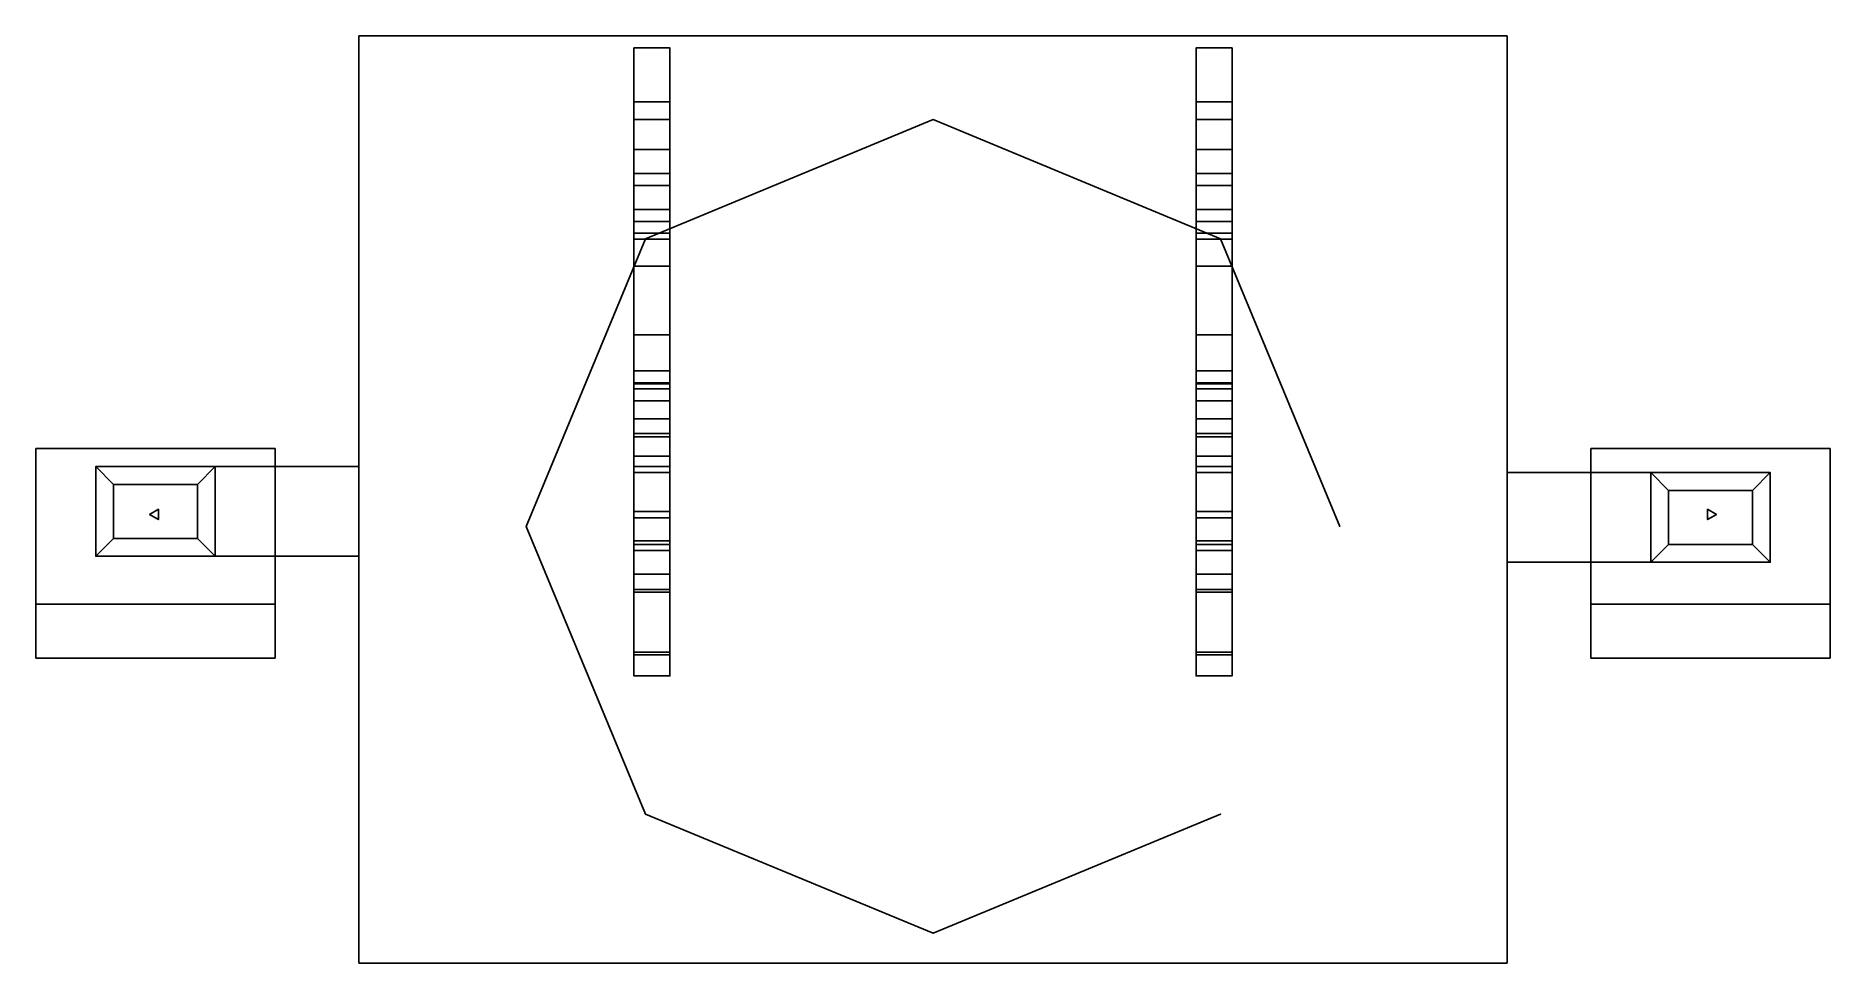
# Model space of a CAD drawing. Extents: x -1.5 to 1.5, y -0.73 to 0.82.
import ezdxf

# ---------------------------------------------------------------- set-up
doc = ezdxf.new("R2010")
doc.units = 0
doc.layers.add('TURRET', color=2, linetype='CONTINUOUS')

msp = doc.modelspace()

# ---------------------------------------------------------------- linework, layer by layer
at = {"layer": 'TURRET'}
for points in [[(-0.96, 0.82, 0.25), (-0.96, -0.73, 0.25), (0.96, -0.73, 0.25), (0.96, 0.82, 0.25)], [(-0.96, 0.82, 0.07), (-0.96, -0.73, 0.07), (-0.96, -0.73, 0.25), (-0.96, 0.82, 0.25)], [(0.96, 0.82, 0.25), (0.96, 0.82, 0.07), (-0.96, 0.82, 0.07), (-0.96, 0.82, 0.25)], [(0.96, 0.82, 0.07), (0.96, -0.73, 0.07), (-0.96, -0.73, 0.07), (-0.96, 0.82, 0.07)], [(0.96, -0.73, 0.25), (0.96, -0.73, 0.07), (0.96, 0.82, 0.07), (0.96, 0.82, 0.25)], [(-0.5, 0.8, 0.29), (-0.5, 0.1, 0.29), (-0.44, 0.1, 0.29), (-0.44, 0.8, 0.29)], [(-0.5, 0.8, 0.25), (-0.5, 0.1, 0.25), (-0.5, 0.1, 0.29), (-0.5, 0.8, 0.29)], [(-0.44, 0.8, 0.29), (-0.44, 0.8, 0.25), (-0.5, 0.8, 0.25), (-0.5, 0.8, 0.29)], [(-0.44, 0.1, 0.29), (-0.44, 0.1, 0.25), (-0.44, 0.8, 0.25), (-0.44, 0.8, 0.29)], [(0.44, 0.8, 0.29), (0.44, 0.1, 0.29), (0.5, 0.1, 0.29), (0.5, 0.8, 0.29)], [(0.5, 0.8, 0.29), (0.5, 0.8, 0.25), (0.44, 0.8, 0.25), (0.44, 0.8, 0.29)], [(0.44, 0.8, 0.25), (0.44, 0.1, 0.25), (0.44, 0.1, 0.29), (0.44, 0.8, 0.29)], [(0.5, 0.1, 0.29), (0.5, 0.1, 0.25), (0.5, 0.8, 0.25), (0.5, 0.8, 0.29)], [(-0.5, 0.71, 0.29), (-0.5, 0.59, 0.29), (-0.5, 0.63, 0.33), (-0.5, 0.68, 0.33)], [(-0.44, 0.68, 0.33), (-0.44, 0.71, 0.29), (-0.5, 0.71, 0.29), (-0.5, 0.68, 0.33)], [(-0.44, 0.63, 0.33), (-0.44, 0.59, 0.29), (-0.44, 0.71, 0.29), (-0.44, 0.68, 0.33)], [(0.44, 0.71, 0.29), (0.44, 0.59, 0.29), (0.44, 0.63, 0.33), (0.44, 0.68, 0.33)], [(0.5, 0.68, 0.33), (0.5, 0.71, 0.29), (0.44, 0.71, 0.29), (0.44, 0.68, 0.33)], [(0.5, 0.63, 0.33), (0.5, 0.59, 0.29), (0.5, 0.71, 0.29), (0.5, 0.68, 0.33)], [(-0.5, 0.68, 0.33), (-0.5, 0.63, 0.33), (-0.5, 0.63, 0.38), (-0.5, 0.68, 0.39)], [(-0.44, 0.68, 0.39), (-0.44, 0.68, 0.33), (-0.5, 0.68, 0.33), (-0.5, 0.68, 0.39)], [(-0.5, 0.68, 0.39), (-0.5, 0.63, 0.38), (-0.5, 0.53, 0.7), (-0.5, 0.57, 0.73)], [(-0.44, 0.57, 0.73), (-0.44, 0.68, 0.39), (-0.5, 0.68, 0.39), (-0.5, 0.57, 0.73)], [(-0.44, 0.63, 0.38), (-0.44, 0.63, 0.33), (-0.44, 0.68, 0.33), (-0.44, 0.68, 0.39)], [(-0.44, 0.53, 0.7), (-0.44, 0.63, 0.38), (-0.44, 0.68, 0.39), (-0.44, 0.57, 0.73)], [(0.44, 0.68, 0.39), (0.44, 0.63, 0.38), (0.44, 0.53, 0.7), (0.44, 0.57, 0.73)], [(0.5, 0.57, 0.73), (0.5, 0.68, 0.39), (0.44, 0.68, 0.39), (0.44, 0.57, 0.73)], [(0.44, 0.68, 0.33), (0.44, 0.63, 0.33), (0.44, 0.63, 0.38), (0.44, 0.68, 0.39)], [(0.5, 0.68, 0.39), (0.5, 0.68, 0.33), (0.44, 0.68, 0.33), (0.44, 0.68, 0.39)], [(0.5, 0.53, 0.7), (0.5, 0.63, 0.38), (0.5, 0.68, 0.39), (0.5, 0.57, 0.73)], [(0.5, 0.63, 0.38), (0.5, 0.63, 0.33), (0.5, 0.68, 0.33), (0.5, 0.68, 0.39)], [(-0.5, 0.63, 0.33), (-0.5, 0.59, 0.29), (-0.44, 0.59, 0.29), (-0.44, 0.63, 0.33)], [(-0.5, 0.63, 0.38), (-0.5, 0.63, 0.33), (-0.44, 0.63, 0.33), (-0.44, 0.63, 0.38)], [(-0.5, 0.53, 0.7), (-0.5, 0.63, 0.38), (-0.44, 0.63, 0.38), (-0.44, 0.53, 0.7)], [(0.44, 0.53, 0.7), (0.44, 0.63, 0.38), (0.5, 0.63, 0.38), (0.5, 0.53, 0.7)], [(0.44, 0.63, 0.38), (0.44, 0.63, 0.33), (0.5, 0.63, 0.33), (0.5, 0.63, 0.38)], [(0.44, 0.63, 0.33), (0.44, 0.59, 0.29), (0.5, 0.59, 0.29), (0.5, 0.63, 0.33)], [(-0.5, 0.53, 0.7), (-0.5, 0.48, 0.71), (-0.5, 0.48, 0.76), (-0.5, 0.57, 0.73)], [(-0.5, 0.57, 0.73), (-0.5, 0.48, 0.76), (-0.5, 0.48, 0.84), (-0.5, 0.51, 0.87)], [(-0.44, 0.51, 0.87), (-0.44, 0.57, 0.73), (-0.5, 0.57, 0.73), (-0.5, 0.51, 0.87)], [(-0.44, 0.48, 0.76), (-0.44, 0.48, 0.71), (-0.44, 0.53, 0.7), (-0.44, 0.57, 0.73)], [(-0.44, 0.48, 0.84), (-0.44, 0.48, 0.76), (-0.44, 0.57, 0.73), (-0.44, 0.51, 0.87)], [(0.44, 0.57, 0.73), (0.44, 0.48, 0.76), (0.44, 0.48, 0.84), (0.44, 0.51, 0.87)], [(0.5, 0.51, 0.87), (0.5, 0.57, 0.73), (0.44, 0.57, 0.73), (0.44, 0.51, 0.87)], [(0.44, 0.53, 0.7), (0.44, 0.48, 0.71), (0.44, 0.48, 0.76), (0.44, 0.57, 0.73)], [(0.5, 0.48, 0.84), (0.5, 0.48, 0.76), (0.5, 0.57, 0.73), (0.5, 0.51, 0.87)], [(0.5, 0.48, 0.76), (0.5, 0.48, 0.71), (0.5, 0.53, 0.7), (0.5, 0.57, 0.73)], [(-0.44, 0.53, 0.7), (-0.44, 0.48, 0.71), (-0.5, 0.48, 0.71), (-0.5, 0.53, 0.7)], [(-0.5, 0.51, 0.87), (-0.5, 0.48, 0.84), (-0.5, 0.4353, 0.8936), (-0.5, 0.49, 0.91)], [(-0.44, 0.49, 0.91), (-0.44, 0.51, 0.87), (-0.5, 0.51, 0.87), (-0.5, 0.49, 0.91)], [(-0.44, 0.4353, 0.8936), (-0.44, 0.48, 0.84), (-0.44, 0.51, 0.87), (-0.44, 0.49, 0.91)], [(0.5, 0.53, 0.7), (0.5, 0.48, 0.71), (0.44, 0.48, 0.71), (0.44, 0.53, 0.7)], [(0.44, 0.51, 0.87), (0.44, 0.48, 0.84), (0.44, 0.4353, 0.8936), (0.44, 0.49, 0.91)], [(0.5, 0.49, 0.91), (0.5, 0.51, 0.87), (0.44, 0.51, 0.87), (0.44, 0.49, 0.91)], [(0.5, 0.4353, 0.8936), (0.5, 0.48, 0.84), (0.5, 0.51, 0.87), (0.5, 0.49, 0.91)], [(-0.5, 0.49, 0.91), (-0.5, 0.09, 0.79), (-0.5, -0.04, 1.06), (-0.5, 0.15, 1.28)], [(-0.44, 0.15, 1.28), (-0.44, 0.49, 0.91), (-0.5, 0.49, 0.91), (-0.5, 0.15, 1.28)], [(-0.5, 0.24, 0.61), (-0.5, 0.23, 0.65), (-0.5, 0.48, 0.76), (-0.5, 0.48, 0.71)], [(-0.5, 0.48, 0.76), (-0.5, 0.2381, 0.6536), (-0.44, 0.2381, 0.6536), (-0.44, 0.48, 0.76)], [(-0.44, 0.48, 0.71), (-0.44, 0.24, 0.61), (-0.5, 0.24, 0.61), (-0.5, 0.48, 0.71)], [(-0.5, 0.48, 0.84), (-0.5, 0.48, 0.76), (-0.44, 0.48, 0.76), (-0.44, 0.48, 0.84)], [(-0.5, 0.4353, 0.8936), (-0.5, 0.48, 0.84), (-0.44, 0.48, 0.84), (-0.44, 0.4353, 0.8936)], [(-0.44, -0.04, 1.06), (-0.44, 0.09, 0.79), (-0.44, 0.49, 0.91), (-0.44, 0.15, 1.28)], [(-0.44, 0.48, 0.76), (-0.44, 0.23, 0.65), (-0.44, 0.24, 0.61), (-0.44, 0.48, 0.71)], [(0.44, 0.49, 0.91), (0.44, 0.09, 0.79), (0.44, -0.04, 1.06), (0.44, 0.15, 1.28)], [(0.5, 0.15, 1.28), (0.5, 0.49, 0.91), (0.44, 0.49, 0.91), (0.44, 0.15, 1.28)], [(0.44, 0.4353, 0.8936), (0.44, 0.48, 0.84), (0.5, 0.48, 0.84), (0.5, 0.4353, 0.8936)], [(0.44, 0.48, 0.76), (0.44, 0.2381, 0.6536), (0.5, 0.2381, 0.6536), (0.5, 0.48, 0.76)], [(0.44, 0.24, 0.61), (0.44, 0.23, 0.65), (0.44, 0.48, 0.76), (0.44, 0.48, 0.71)], [(0.44, 0.48, 0.84), (0.44, 0.48, 0.76), (0.5, 0.48, 0.76), (0.5, 0.48, 0.84)], [(0.5, 0.48, 0.71), (0.5, 0.24, 0.61), (0.44, 0.24, 0.61), (0.44, 0.48, 0.71)], [(0.5, -0.04, 1.06), (0.5, 0.09, 0.79), (0.5, 0.49, 0.91), (0.5, 0.15, 1.28)], [(0.5, 0.48, 0.76), (0.5, 0.23, 0.65), (0.5, 0.24, 0.61), (0.5, 0.48, 0.71)], [(-0.44, 0.4353, 0.8936), (-0.44, 0.1555, 0.8096), (-0.5, 0.1555, 0.8096), (-0.5, 0.4353, 0.8936)], [(0.5, 0.4353, 0.8936), (0.5, 0.1555, 0.8096), (0.44, 0.1555, 0.8096), (0.44, 0.4353, 0.8936)], [(-0.5, 0.32, 0.29), (-0.5, 0.18, 0.29), (-0.5, 0.21, 0.33), (-0.5, 0.26, 0.33)], [(-0.44, 0.26, 0.33), (-0.44, 0.32, 0.29), (-0.5, 0.32, 0.29), (-0.5, 0.26, 0.33)], [(-0.44, 0.21, 0.33), (-0.44, 0.18, 0.29), (-0.44, 0.32, 0.29), (-0.44, 0.26, 0.33)], [(0.44, 0.32, 0.29), (0.44, 0.18, 0.29), (0.44, 0.21, 0.33), (0.44, 0.26, 0.33)], [(0.5, 0.26, 0.33), (0.5, 0.32, 0.29), (0.44, 0.32, 0.29), (0.44, 0.26, 0.33)], [(0.5, 0.21, 0.33), (0.5, 0.18, 0.29), (0.5, 0.32, 0.29), (0.5, 0.26, 0.33)], [(-0.5, 0.26, 0.33), (-0.5, 0.21, 0.33), (-0.5, 0.21, 0.4), (-0.5, 0.26, 0.39)], [(-0.44, 0.26, 0.39), (-0.44, 0.26, 0.33), (-0.5, 0.26, 0.33), (-0.5, 0.26, 0.39)], [(-0.5, 0.26, 0.39), (-0.5, 0.21, 0.4), (-0.5, 0.18, 0.63), (-0.5, 0.23, 0.59)], [(-0.44, 0.23, 0.59), (-0.44, 0.26, 0.39), (-0.5, 0.26, 0.39), (-0.5, 0.23, 0.59)], [(-0.44, 0.21, 0.4), (-0.44, 0.21, 0.33), (-0.44, 0.26, 0.33), (-0.44, 0.26, 0.39)], [(-0.44, 0.18, 0.63), (-0.44, 0.21, 0.4), (-0.44, 0.26, 0.39), (-0.44, 0.23, 0.59)], [(0.44, 0.26, 0.39), (0.44, 0.21, 0.4), (0.44, 0.18, 0.63), (0.44, 0.23, 0.59)], [(0.5, 0.23, 0.59), (0.5, 0.26, 0.39), (0.44, 0.26, 0.39), (0.44, 0.23, 0.59)], [(0.44, 0.26, 0.33), (0.44, 0.21, 0.33), (0.44, 0.21, 0.4), (0.44, 0.26, 0.39)], [(0.5, 0.26, 0.39), (0.5, 0.26, 0.33), (0.44, 0.26, 0.33), (0.44, 0.26, 0.39)], [(0.5, 0.18, 0.63), (0.5, 0.21, 0.4), (0.5, 0.26, 0.39), (0.5, 0.23, 0.59)], [(0.5, 0.21, 0.4), (0.5, 0.21, 0.33), (0.5, 0.26, 0.33), (0.5, 0.26, 0.39)], [(-0.5, 0.23, 0.59), (-0.5, 0.18, 0.63), (-0.5, 0.23, 0.65), (-0.5, 0.24, 0.61)], [(-0.44, 0.24, 0.61), (-0.44, 0.23, 0.59), (-0.5, 0.23, 0.59), (-0.5, 0.24, 0.61)], [(-0.5, 0.18, 0.63), (-0.5, 0.09, 0.79), (-0.5, 0.1555, 0.8096), (-0.5, 0.24, 0.65)], [(-0.5, 0.2381, 0.6536), (-0.5, 0.1555, 0.8096), (-0.44, 0.1555, 0.8096), (-0.44, 0.2381, 0.6536)], [(-0.44, 0.23, 0.65), (-0.44, 0.18, 0.63), (-0.44, 0.23, 0.59), (-0.44, 0.24, 0.61)], [(-0.44, 0.1555, 0.8096), (-0.44, 0.09, 0.79), (-0.44, 0.18, 0.63), (-0.44, 0.24, 0.65)], [(0.44, 0.18, 0.63), (0.44, 0.09, 0.79), (0.44, 0.1555, 0.8096), (0.44, 0.24, 0.65)], [(0.44, 0.23, 0.59), (0.44, 0.18, 0.63), (0.44, 0.23, 0.65), (0.44, 0.24, 0.61)], [(0.5, 0.24, 0.61), (0.5, 0.23, 0.59), (0.44, 0.23, 0.59), (0.44, 0.24, 0.61)], [(0.44, 0.2381, 0.6536), (0.44, 0.1555, 0.8096), (0.5, 0.1555, 0.8096), (0.5, 0.2381, 0.6536)], [(0.5, 0.1555, 0.8096), (0.5, 0.09, 0.79), (0.5, 0.18, 0.63), (0.5, 0.24, 0.65)], [(0.5, 0.23, 0.65), (0.5, 0.18, 0.63), (0.5, 0.23, 0.59), (0.5, 0.24, 0.61)], [(-0.5, 0.21, 0.4), (-0.5, 0.21, 0.33), (-0.44, 0.21, 0.33), (-0.44, 0.21, 0.4)], [(-0.5, 0.21, 0.33), (-0.5, 0.18, 0.29), (-0.44, 0.18, 0.29), (-0.44, 0.21, 0.33)], [(-0.5, 0.18, 0.63), (-0.5, 0.21, 0.4), (-0.44, 0.21, 0.4), (-0.44, 0.18, 0.63)], [(-0.44, 0.18, 0.63), (-0.44, 0.09, 0.79), (-0.5, 0.09, 0.79), (-0.5, 0.18, 0.63)], [(0.44, 0.18, 0.63), (0.44, 0.21, 0.4), (0.5, 0.21, 0.4), (0.5, 0.18, 0.63)], [(0.44, 0.21, 0.4), (0.44, 0.21, 0.33), (0.5, 0.21, 0.33), (0.5, 0.21, 0.4)], [(0.44, 0.21, 0.33), (0.44, 0.18, 0.29), (0.5, 0.18, 0.29), (0.5, 0.21, 0.33)], [(0.5, 0.18, 0.63), (0.5, 0.09, 0.79), (0.44, 0.09, 0.79), (0.44, 0.18, 0.63)], [(-0.5, 0.15, 1.28), (-0.5, -0.04, 1.06), (-0.44, -0.04, 1.06), (-0.44, 0.15, 1.28)], [(-0.5, 0.1173, 1.2422), (-0.5, -0.03, 1.36), (-0.5, -0.03, 1.43), (-0.5, 0.15, 1.28)], [(-0.5, 0.15, 1.28), (-0.5, -0.03, 1.43), (-0.44, -0.03, 1.43), (-0.44, 0.15, 1.28)], [(-0.44, -0.03, 1.43), (-0.44, -0.03, 1.36), (-0.44, 0.1173, 1.2422), (-0.44, 0.15, 1.28)], [(0.44, 0.1173, 1.2422), (0.44, -0.03, 1.36), (0.44, -0.03, 1.43), (0.44, 0.15, 1.28)], [(0.44, 0.15, 1.28), (0.44, -0.03, 1.43), (0.5, -0.03, 1.43), (0.5, 0.15, 1.28)], [(0.44, 0.15, 1.28), (0.44, -0.04, 1.06), (0.5, -0.04, 1.06), (0.5, 0.15, 1.28)], [(0.5, -0.03, 1.43), (0.5, -0.03, 1.36), (0.5, 0.1173, 1.2422), (0.5, 0.15, 1.28)], [(-1.1, 0.13, 0.8), (-1.1, -0.13, 0.75), (-1.5, -0.13, 0.75), (-1.5, 0.13, 0.8)], [(-1.5, 0.13, 0.8), (-1.5, -0.13, 0.75), (-1.1, -0.13, 0.75), (-1.1, 0.13, 0.8)], [(1.1, 0.13, 0.8), (1.1, -0.13, 0.75), (1.5, -0.13, 0.75), (1.5, 0.13, 0.8)], [(1.5, 0.13, 0.8), (1.5, -0.13, 0.75), (1.1, -0.13, 0.75), (1.1, 0.13, 0.8)], [(-1.4, -0.05, 0.07), (-1.4, 0.1, 0.07), (-0.96, 0.1, 0.07), (-0.96, -0.05, 0.07)], [(-1.4, 0.1, 0.25), (-1.4, 0.1, 0.07), (-1.4, -0.05, 0.07), (-1.4, -0.05, 0.25)], [(-0.96, 0.1, 0.25), (-0.96, 0.1, 0.07), (-1.4, 0.1, 0.07), (-1.4, 0.1, 0.25)], [(-1.23, 0.07, 0.61), (-1.2, 0.1, 0.25), (-1.4, 0.1, 0.25), (-1.37, 0.07, 0.61)], [(-1.37, 0.07, 0.61), (-1.4, 0.1, 0.25), (-1.4, -0.05, 0.25), (-1.37, -0.02, 0.61)], [(-1.2, -0.05, 0.25), (-1.2, 0.1, 0.25), (-1.23, 0.07, 0.61), (-1.23, -0.02, 0.61)], [(-0.96, -0.05, 0.25), (-0.96, 0.1, 0.25), (-1.2, 0.1, 0.25), (-1.2, -0.05, 0.25)], [(-0.44, 0.1173, 1.2422), (-0.44, -0.03, 1.36), (-0.5, -0.03, 1.36), (-0.5, 0.1173, 1.2422)], [(-0.5, 0.1, 0.29), (-0.5, 0.1, 0.25), (-0.44, 0.1, 0.25), (-0.44, 0.1, 0.29)], [(-0.5, -0.04, 1.06), (-0.5, 0.09, 0.79), (-0.44, 0.09, 0.79), (-0.44, -0.04, 1.06)], [(0.5, 0.1173, 1.2422), (0.5, -0.03, 1.36), (0.44, -0.03, 1.36), (0.44, 0.1173, 1.2422)], [(0.44, 0.1, 0.29), (0.44, 0.1, 0.25), (0.5, 0.1, 0.25), (0.5, 0.1, 0.29)], [(0.44, -0.04, 1.06), (0.44, 0.09, 0.79), (0.5, 0.09, 0.79), (0.5, -0.04, 1.06)], [(1.4, 0.09, 0.25), (1.4, 0.09, 0.07), (0.96, 0.09, 0.07), (0.96, 0.09, 0.25)], [(0.96, 0.09, 0.25), (0.96, -0.06, 0.25), (1.2, -0.06, 0.25), (1.2, 0.09, 0.25)], [(1.4, 0.09, 0.07), (1.4, -0.06, 0.07), (0.96, -0.06, 0.07), (0.96, 0.09, 0.07)], [(1.2, 0.09, 0.25), (1.2, -0.06, 0.25), (1.23, -0.03, 0.61), (1.23, 0.06, 0.61)], [(1.37, 0.06, 0.61), (1.4, 0.09, 0.25), (1.2, 0.09, 0.25), (1.23, 0.06, 0.61)], [(1.37, -0.03, 0.61), (1.4, -0.06, 0.25), (1.4, 0.09, 0.25), (1.37, 0.06, 0.61)], [(1.4, -0.06, 0.25), (1.4, -0.06, 0.07), (1.4, 0.09, 0.07), (1.4, 0.09, 0.25)], [(-1.23, -0.02, 0.61), (-1.23, 0.07, 0.61), (-1.37, 0.07, 0.61), (-1.37, -0.02, 0.61)], [(1.37, -0.03, 0.61), (1.37, 0.06, 0.61), (1.23, 0.06, 0.61), (1.23, -0.03, 0.61)], [(-1.295, 0.0287, 0.61), (-1.31, 0.02, 0.61), (-1.31, 0.02, 0.77), (-1.295, 0.0287, 0.77)], [(-1.31, 0.02, 0.61), (-1.295, 0.0113, 0.61), (-1.295, 0.0113, 0.78), (-1.31, 0.02, 0.77)], [(-1.295, 0.0113, 0.61), (-1.295, 0.0287, 0.61), (-1.295, 0.0287, 0.77), (-1.295, 0.0113, 0.78)], [(-0.5, -0.04, 1.06), (-0.5, -0.25, 1.39), (-0.5, -0.11, 1.27), (-0.5, 0.0249, 1.1351)], [(-0.5, 0.0249, 1.1351), (-0.5, -0.11, 1.27), (-0.44, -0.11, 1.27), (-0.44, 0.0249, 1.1351)], [(-0.5, -0.08, 1.24), (-0.5, -0.1053, 1.2653), (-0.5, -0.0242, 1.3553), (-0.5, 0.0141, 1.3247)], [(-0.44, 0.0141, 1.3247), (-0.44, -0.08, 1.24), (-0.5, -0.08, 1.24), (-0.5, 0.0141, 1.3247)], [(-0.44, -0.11, 1.27), (-0.44, -0.25, 1.39), (-0.44, -0.04, 1.06), (-0.44, 0.0249, 1.1351)], [(-0.44, -0.0242, 1.3553), (-0.44, -0.1053, 1.2653), (-0.44, -0.08, 1.24), (-0.44, 0.0141, 1.3247)], [(0.44, 0.0249, 1.1351), (0.44, -0.11, 1.27), (0.5, -0.11, 1.27), (0.5, 0.0249, 1.1351)], [(0.44, -0.04, 1.06), (0.44, -0.25, 1.39), (0.44, -0.11, 1.27), (0.44, 0.0249, 1.1351)], [(0.44, -0.08, 1.24), (0.44, -0.1053, 1.2653), (0.44, -0.0242, 1.3553), (0.44, 0.0141, 1.3247)], [(0.5, 0.0141, 1.3247), (0.5, -0.08, 1.24), (0.44, -0.08, 1.24), (0.44, 0.0141, 1.3247)], [(0.5, -0.11, 1.27), (0.5, -0.25, 1.39), (0.5, -0.04, 1.06), (0.5, 0.0249, 1.1351)], [(0.5, -0.0242, 1.3553), (0.5, -0.1053, 1.2653), (0.5, -0.08, 1.24), (0.5, 0.0141, 1.3247)], [(1.31, 0.02, 0.61), (1.295, 0.0287, 0.61), (1.295, 0.0287, 0.78), (1.31, 0.02, 0.77)], [(1.295, 0.0287, 0.61), (1.295, 0.0113, 0.61), (1.295, 0.0113, 0.77), (1.295, 0.0287, 0.78)], [(1.295, 0.0113, 0.61), (1.31, 0.02, 0.61), (1.31, 0.02, 0.77), (1.295, 0.0113, 0.77)], [(-1.37, -0.02, 0.61), (-1.4, -0.05, 0.25), (-1.2, -0.05, 0.25), (-1.23, -0.02, 0.61)], [(-0.5, -0.0242, 1.3553), (-0.5, -0.1053, 1.2653), (-0.44, -0.1053, 1.2653), (-0.44, -0.0242, 1.3553)], [(-0.5, -0.03, 1.41), (-0.5, -0.03, 1.36), (-0.44, -0.03, 1.36), (-0.44, -0.03, 1.41)], [(-0.5, -0.03, 1.41), (-0.5, -0.2146, 1.4391), (-0.5, -0.25, 1.51), (-0.5, -0.03, 1.43)], [(-0.5, -0.03, 1.43), (-0.5, -0.25, 1.51), (-0.44, -0.25, 1.51), (-0.44, -0.03, 1.43)], [(-0.44, -0.03, 1.41), (-0.44, -0.2146, 1.4391), (-0.5, -0.2146, 1.4391), (-0.5, -0.03, 1.41)], [(-0.44, -0.25, 1.51), (-0.44, -0.2146, 1.4391), (-0.44, -0.03, 1.41), (-0.44, -0.03, 1.43)], [(0.44, -0.0242, 1.3553), (0.44, -0.1053, 1.2653), (0.5, -0.1053, 1.2653), (0.5, -0.0242, 1.3553)], [(0.5, -0.03, 1.41), (0.5, -0.2146, 1.4391), (0.44, -0.2146, 1.4391), (0.44, -0.03, 1.41)], [(0.44, -0.03, 1.41), (0.44, -0.2146, 1.4391), (0.44, -0.25, 1.51), (0.44, -0.03, 1.43)], [(0.44, -0.03, 1.41), (0.44, -0.03, 1.36), (0.5, -0.03, 1.36), (0.5, -0.03, 1.41)], [(0.44, -0.03, 1.43), (0.44, -0.25, 1.51), (0.5, -0.25, 1.51), (0.5, -0.03, 1.43)], [(0.5, -0.25, 1.51), (0.5, -0.2146, 1.4391), (0.5, -0.03, 1.41), (0.5, -0.03, 1.43)], [(1.23, -0.03, 0.61), (1.2, -0.06, 0.25), (1.4, -0.06, 0.25), (1.37, -0.03, 0.61)], [(-1.4, -0.05, 0.25), (-1.4, -0.05, 0.07), (-0.96, -0.05, 0.07), (-0.96, -0.05, 0.25)], [(-0.44, -0.04, 1.06), (-0.44, -0.25, 1.39), (-0.5, -0.25, 1.39), (-0.5, -0.04, 1.06)], [(0.5, -0.04, 1.06), (0.5, -0.25, 1.39), (0.44, -0.25, 1.39), (0.44, -0.04, 1.06)], [(0.96, -0.06, 0.25), (0.96, -0.06, 0.07), (1.4, -0.06, 0.07), (1.4, -0.06, 0.25)], [(-0.5, -0.25, 1.39), (-0.5, -0.25, 1.51), (-0.5, -0.21, 1.43), (-0.5, -0.11, 1.27)], [(-0.5, -0.11, 1.27), (-0.5, -0.21, 1.43), (-0.44, -0.21, 1.43), (-0.44, -0.11, 1.27)], [(-0.44, -0.21, 1.43), (-0.44, -0.25, 1.51), (-0.44, -0.25, 1.39), (-0.44, -0.11, 1.27)], [(0.44, -0.25, 1.39), (0.44, -0.25, 1.51), (0.44, -0.21, 1.43), (0.44, -0.11, 1.27)], [(0.44, -0.11, 1.27), (0.44, -0.21, 1.43), (0.5, -0.21, 1.43), (0.5, -0.11, 1.27)], [(0.5, -0.21, 1.43), (0.5, -0.25, 1.51), (0.5, -0.25, 1.39), (0.5, -0.11, 1.27)], [(-1.5, -0.13, 0.75), (-1.5, -0.22, 1.29), (-1.1, -0.22, 1.29), (-1.1, -0.13, 0.75)], [(-1.1, -0.13, 0.75), (-1.1, -0.22, 1.29), (-1.5, -0.22, 1.29), (-1.5, -0.13, 0.75)], [(1.5, -0.13, 0.75), (1.5, -0.22, 1.29), (1.1, -0.22, 1.29), (1.1, -0.13, 0.75)], [(1.1, -0.13, 0.75), (1.1, -0.22, 1.29), (1.5, -0.22, 1.29), (1.5, -0.13, 0.75)], [(-0.5, -0.21, 1.43), (-0.5, -0.2146, 1.4391), (-0.44, -0.2146, 1.4391), (-0.44, -0.21, 1.43)], [(0.44, -0.21, 1.43), (0.44, -0.2146, 1.4391), (0.5, -0.2146, 1.4391), (0.5, -0.21, 1.43)], [(-0.44, -0.25, 1.39), (-0.44, -0.25, 1.51), (-0.5, -0.25, 1.51), (-0.5, -0.25, 1.39)], [(0.5, -0.25, 1.39), (0.5, -0.25, 1.51), (0.44, -0.25, 1.51), (0.44, -0.25, 1.39)], [(-0.96, -0.73, 0.25), (-0.96, -0.73, 0.07), (0.96, -0.73, 0.07), (0.96, -0.73, 0.25)]]:
    msp.add_3dface(points, dxfattribs=at)

# ---------------------------------------------------------------- meshes
mesh = msp.add_polymesh((2, 8), dxfattribs=dict(at, n_close=True))
for k, corner in enumerate([(0.68, 0), (0.4808, 0.4808), (0, 0.68), (-0.4808, 0.4808), (-0.68, 0), (-0.4808, -0.4808), (0, -0.68), (0.4808, -0.4808), (0.68, 0, 0.07), (0.4808, 0.4808, 0.07), (0, 0.68, 0.07), (-0.4808, 0.4808, 0.07), (-0.68, 0, 0.07), (-0.4808, -0.4808, 0.07), (0, -0.68, 0.07), (0.4808, -0.4808, 0.07)]):
    mesh.set_mesh_vertex(divmod(k, 8), corner)

doc.saveas('drawing.dxf')
